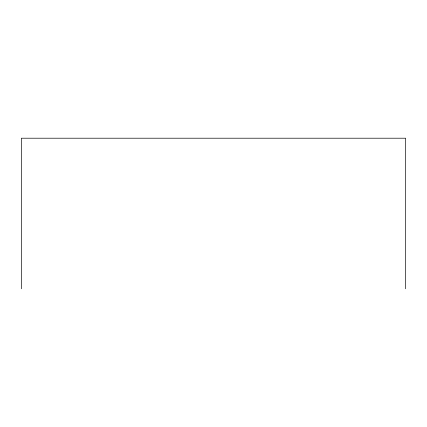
<?xml version="1.0" encoding="UTF-8"?>
<svg xmlns="http://www.w3.org/2000/svg" width="427" height="427" viewBox="0 0 427 427"><rect width="100%" height="100%" fill="white"/><g stroke="black" fill="none" stroke-linecap="round" stroke-linejoin="round"><path stroke-width="0.64" d="M405.65 288.791L405.65 138.209L21.35 138.209L21.35 288.791"/></g></svg>
